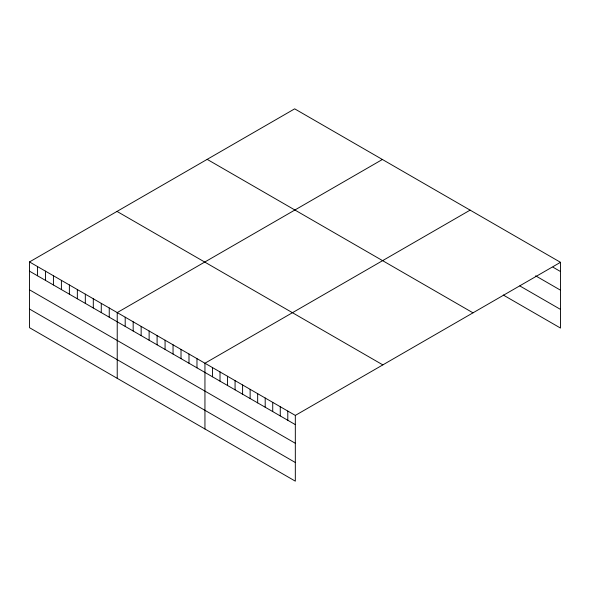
<?xml version="1.0" encoding="UTF-8"?>
<svg xmlns="http://www.w3.org/2000/svg" width="590" height="590" viewBox="0 0 590 590"><rect width="100%" height="100%" fill="white"/><g stroke="black" fill="none" stroke-linecap="round" stroke-linejoin="round"><path stroke-width="0.89" d="M29.5 261.938L295.325 415.412L295.325 481.16L29.5 327.686L29.5 261.938L294.675 108.84L560.5 262.314L560.5 328.062L503.255 295.015M382.394 159.484L117.226 312.582L117.226 378.33M470.119 210.129L204.944 363.226L204.944 428.982M295.325 415.412L560.5 262.314M552.97 267.181L560.5 271.533M535.646 275.832L560.5 290.184M519.827 285.929L560.5 309.411M207.164 159.359L472.996 312.833M117.004 211.412L382.836 364.886M29.5 271.157L295.325 424.623M29.5 289.808L295.325 443.282M29.5 309.035L295.325 462.501M287.795 411.06L287.795 420.279M280.265 406.709L280.265 415.928M272.728 402.365L272.728 411.584M265.198 398.014L265.198 407.233M257.668 393.67L257.668 402.882M250.138 389.319L250.138 398.538M242.601 384.968L242.601 394.186M235.071 380.624L235.071 389.843M227.541 376.273L227.541 385.491M220.011 371.929L220.011 381.14M212.474 367.577L212.474 376.796M196.971 358.624L196.971 367.843M188.992 354.022L188.992 363.241M181.019 349.413L181.019 358.632M173.047 344.811L173.047 354.03M165.075 340.209L165.075 349.428M157.095 335.607L157.095 344.818M149.123 330.997L149.123 340.216M141.15 326.395L141.15 335.614M133.17 321.793L133.17 331.005M125.198 317.184L125.198 326.403M109.246 307.98L109.246 317.199M101.273 303.371L101.273 312.589M93.301 298.769L93.301 307.987M85.321 294.167L85.321 303.385M77.349 289.565L77.349 298.776M69.377 284.955L69.377 294.174M61.397 280.353L61.397 289.572M53.425 275.751L53.425 284.963M45.452 271.142L45.452 280.361M37.472 266.54L37.472 275.759"/></g></svg>
